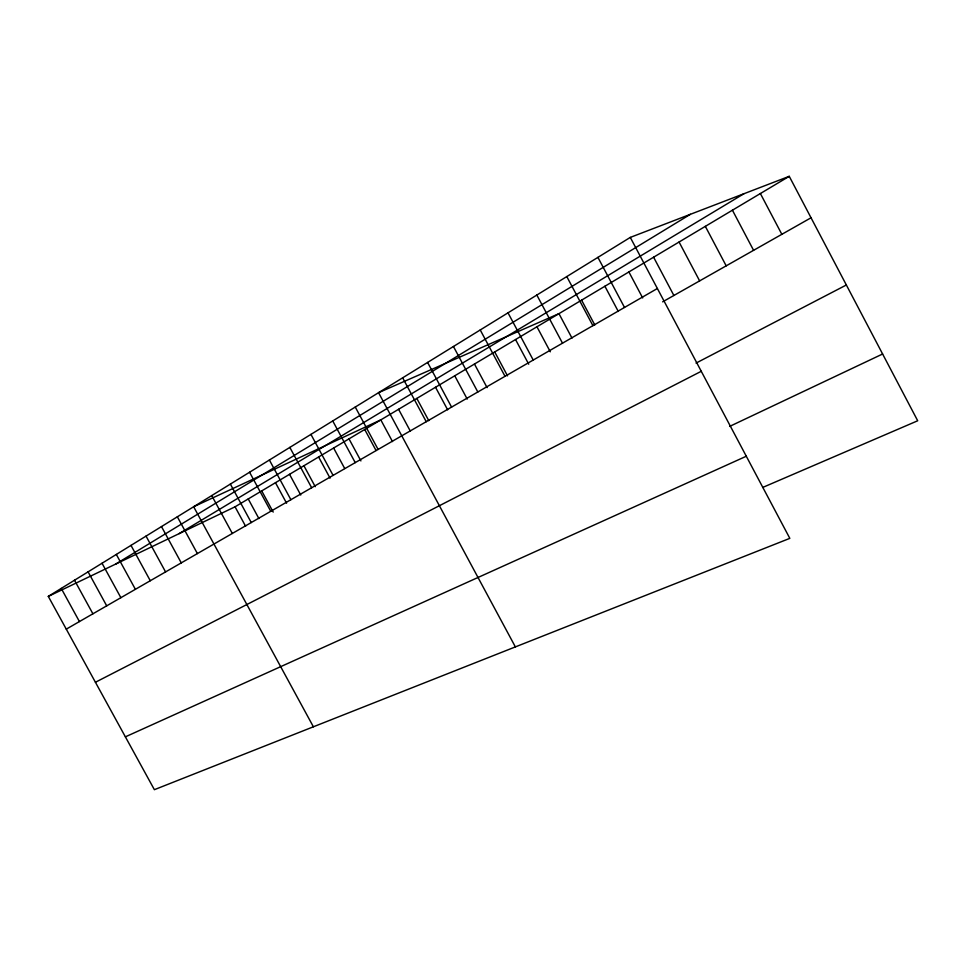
<?xml version="1.0" encoding="UTF-8"?>
<svg xmlns="http://www.w3.org/2000/svg" width="966" height="966" viewBox="0 0 966 966"><rect width="100%" height="100%" fill="white"/><g stroke="black" fill="none" stroke-linecap="round" stroke-linejoin="round"><path stroke-width="1.45" d="M630.291 237.407L789.826 538.352L154.379 789.681L48.3 596.396L630.291 237.407L789.246 176.319L917.7 420.765L762.657 487.468M115.896 563.975L690.4 214.307M179.108 533.643L743.917 193.743M48.3 596.396L235.052 506.812L789.246 176.319M66.28 629.144L657.375 288.508M662.64 301.851L811.029 217.785M696.051 363.095L846.349 284.994M95.429 682.262L701.268 371.294M729.62 426.417L882.61 354.003M125.387 736.841L746.295 456.242M116.318 554.436L135.397 589.32M102.034 563.25L120.871 597.688M88.099 571.848L106.707 605.851M74.503 580.228L92.905 613.808M61.244 588.415L79.429 621.573M177.346 516.798L197.39 553.59M161.479 526.579L181.27 562.876M146.035 536.106L165.572 571.92M130.99 545.392L150.285 580.735M261.714 490.909L273.197 512.089M249.578 472.241L270.77 511.304M248.238 498.939L258.9 518.585M230.367 484.087L251.257 522.546M235.052 506.812L245.606 526.241M211.735 495.582L232.323 533.461M313.382 726.782L193.647 506.739L380.809 419.884L392.486 441.571M310.931 434.386L333.089 475.393M318.611 456.978L330.058 478.158M303.916 465.745L315.242 486.683M289.836 447.403L311.656 487.745M289.534 474.318L300.752 495.027M269.393 460.021L290.887 499.712M275.479 482.698L286.576 503.189M515.373 646.906L378.551 392.679L558.952 313.648L571.993 338.124M355.259 407.048L378.117 449.444M364.725 429.484L376.052 450.494M349.004 438.854L360.91 460.927M332.739 420.947L355.234 462.629M333.632 448.019L344.717 468.546M453.44 346.492L477.82 391.991M454.745 375.798L467.218 399.079M427.6 362.431L451.581 407.109M435.533 387.257L447.644 409.813M416.817 398.415L428.783 420.669M402.653 377.815L426.248 421.707M398.584 409.282L410.405 431.259M508.007 312.827L533.232 360.052M515.542 339.537L528.716 364.194M494.725 351.95L507.524 375.871M480.235 329.961L505.025 376.317M474.463 364.037L487.093 387.632M581.592 300.148L594.802 324.974M566.788 276.578L592.907 325.663M536.842 295.041L562.502 343.184M536.951 326.774L550.294 351.793M653.608 257.21L673.882 295.487M628.89 271.941L642.68 297.939M597.918 257.379L624.507 307.454M604.897 286.25L618.288 311.45M732.421 210.202L753.589 250.339M705.337 226.358L726.19 265.843M679.074 242.019L699.638 280.889M760.375 193.538L781.844 234.315"/></g></svg>
